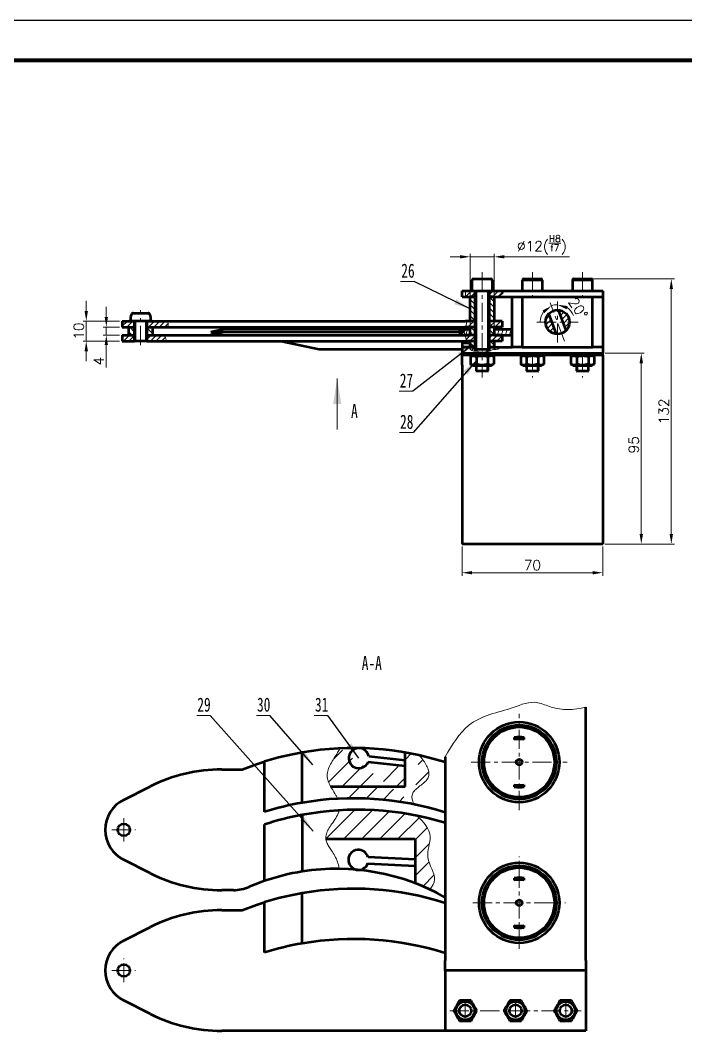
# Model space of a CAD drawing. Header units: millimetres. Extents: x 388 to 982, y 511 to 931.
# Drawn here: x 696.5 to 862.2, y 679.9 to 931.3 of the extents above; entities that cross this region are included whole.
import ezdxf

# ---------------------------------------------------------------- set-up
doc = ezdxf.new("R2010")
doc.units = ezdxf.units.MM
doc.header["$LTSCALE"] = 0.3
doc.linetypes.add('CENTER', pattern=[50.8, 31.75, -6.35, 6.35, -6.35])
for name, color, linetype, lineweight in [('剖面线', 190, 'Continuous', 18), ('尺寸线', 6, 'Continuous', 18), ('文字', 6, 'Continuous', 18), ('粗实线', 7, 'Continuous', 50), ('细实线', 3, 'Continuous', 18), ('细点画线', 1, 'CENTER', 18)]:
    doc.layers.add(name, color=color, linetype=linetype, lineweight=lineweight)
doc.styles.add('SLDTEXTSTYLE0', font='TXT', dxfattribs={"width": 0.7})
doc.styles.get("Standard").update_dxf_attribs({"font": 'txt', "bigfont": 'gbcbig.shx'})
doc.styles.add('我的样式', font='romans.shx', dxfattribs={"height": 2.5, "bigfont": 'chineset.shx'})
doc.dimstyles.new('SLDDIMSTYLE0', dxfattribs={"dimtxt": 0, "dimasz": 4.08, "dimexe": 0, "dimexo": 0.0625, "dimgap": 0, "dimtad": 0, "dimtih": 1, "dimtoh": 1, "dimdec": 0, "dimrnd": 1e-09, "dimzin": 0, "dimdsep": 46, "dimtxsty": 'Standard', "dimsah": 1, "dimcen": 0.09, "dimadec": 0, "dimazin": 0, "dimtfac": 4.08, "dimtdec": 0, "dimtofl": 0, "dimtmove": 0, "dimatfit": 3, "dimfxl": 1, "dimfrac": 2, "dimtolj": 1, "dimtzin": 0, "dimarcsym": 0})
doc.dimstyles.new('我的样式', dxfattribs={"dimtxt": 2.5, "dimasz": 2.5, "dimexe": 0.75, "dimexo": 0.625, "dimtad": 1, "dimdec": 1, "dimlfac": 2, "dimdsep": 46, "dimtxsty": '我的样式', "dimcen": 2.5, "dimclrd": 256, "dimclre": 256, "dimclrt": 256, "dimadec": 0, "dimazin": 0, "dimtp": 0.018, "dimtm": 0.018, "dimtfac": 1, "dimtdec": 1, "dimtmove": 0, "dimatfit": 3, "dimfxl": 1, "dimlwd": 18, "dimlwe": 18, "dimarcsym": 0})

# ---------------------------------------------------------------- blocks, each defined once
blk = doc.blocks.new('*D39')
at = {"layer": 'Defpoints', "color": 0, "transparency": 16777216}
for p in [(721.83, 856.5), (712.92, 851.5), (721.83, 851.5)]:
    blk.add_point(p, dxfattribs=at)
at = {"layer": '尺寸线', "linetype": 'Continuous', "lineweight": 18, "transparency": 16777216}
for p, q in [((712.92, 859), (712.92, 861.5)), ((721.2, 856.5), (712.17, 856.5)), ((712.92, 856.5), (712.92, 851.5)), ((721.2, 851.5), (712.17, 851.5)), ((712.92, 849), (712.92, 846.5))]:
    blk.add_line(p, q, dxfattribs=at)
at = {"layer": '尺寸线', "transparency": 16777216}
for points in [[(712.5, 859), (713.34, 859), (712.92, 856.5)], [(712.5, 849), (713.34, 849), (712.92, 851.5)]]:
    blk.add_solid(points, dxfattribs=at)
at = {"layer": '尺寸线', "transparency": 16777216, "insert": (711.04, 854), "char_height": 2.5, "attachment_point": 5, "rotation": 90, "style": '我的样式'}
blk.add_mtext('10', dxfattribs=at)
blk = doc.blocks.new('*D40')
at = {"layer": 'Defpoints', "color": 0, "transparency": 16777216}
for p in [(721.83, 855), (717.91, 853), (721.83, 853)]:
    blk.add_point(p, dxfattribs=at)
at = {"layer": '尺寸线', "linetype": 'Continuous', "lineweight": 18, "transparency": 16777216}
for p, q in [((717.91, 857.5), (717.91, 860)), ((721.2, 855), (717.16, 855)), ((717.91, 855), (717.91, 853)), ((721.2, 853), (717.16, 853)), ((717.91, 850.5), (717.91, 844.97))]:
    blk.add_line(p, q, dxfattribs=at)
at = {"layer": '尺寸线', "transparency": 16777216}
for points in [[(717.5, 857.5), (718.33, 857.5), (717.91, 855)], [(717.5, 850.5), (718.33, 850.5), (717.91, 853)]]:
    blk.add_solid(points, dxfattribs=at)
at = {"layer": '尺寸线', "transparency": 16777216, "insert": (716.04, 846.49), "char_height": 2.5, "attachment_point": 5, "rotation": 90, "style": '我的样式'}
blk.add_mtext('4', dxfattribs=at)
blk = doc.blocks.new('*D41')
at = {"layer": 'Defpoints', "color": 0, "transparency": 16777216}
for p in [(838.59, 867), (858.55, 867), (841.46, 801)]:
    blk.add_point(p, dxfattribs=at)
at = {"layer": '尺寸线', "linetype": 'Continuous', "lineweight": 18, "transparency": 16777216}
for p, q in [((839.21, 867), (859.3, 867)), ((858.55, 803.5), (858.55, 864.5)), ((842.09, 801), (859.3, 801))]:
    blk.add_line(p, q, dxfattribs=at)
at = {"layer": '尺寸线', "transparency": 16777216}
for points in [[(858.13, 864.5), (858.96, 864.5), (858.55, 867)], [(858.13, 803.5), (858.96, 803.5), (858.55, 801)]]:
    blk.add_solid(points, dxfattribs=at)
at = {"layer": '尺寸线', "transparency": 16777216, "insert": (856.67, 834), "char_height": 2.5, "attachment_point": 5, "rotation": 90, "style": '我的样式'}
blk.add_mtext('132', dxfattribs=at)
blk = doc.blocks.new('*D42')
at = {"layer": 'Defpoints', "color": 0, "transparency": 16777216}
for p in [(841.46, 848.5), (851.07, 848.5), (841.46, 801)]:
    blk.add_point(p, dxfattribs=at)
at = {"layer": '尺寸线', "linetype": 'Continuous', "lineweight": 18, "transparency": 16777216}
for p, q in [((842.09, 848.5), (851.82, 848.5)), ((851.07, 803.5), (851.07, 846)), ((842.09, 801), (851.82, 801))]:
    blk.add_line(p, q, dxfattribs=at)
at = {"layer": '尺寸线', "transparency": 16777216}
for points in [[(850.65, 846), (851.49, 846), (851.07, 848.5)], [(850.65, 803.5), (851.49, 803.5), (851.07, 801)]]:
    blk.add_solid(points, dxfattribs=at)
at = {"layer": '尺寸线', "transparency": 16777216, "insert": (849.19, 825.71), "char_height": 2.5, "attachment_point": 5, "rotation": 90, "style": '我的样式'}
blk.add_mtext('95', dxfattribs=at)
blk = doc.blocks.new('*D43')
at = {"layer": 'Defpoints', "color": 0, "transparency": 16777216}
for p in [(806.46, 801), (841.46, 801), (841.46, 793.88)]:
    blk.add_point(p, dxfattribs=at)
at = {"layer": '尺寸线', "linetype": 'Continuous', "lineweight": 18, "transparency": 16777216}
for p, q in [((806.46, 800.38), (806.46, 793.13)), ((841.46, 800.38), (841.46, 793.13)), ((808.96, 793.88), (838.96, 793.88))]:
    blk.add_line(p, q, dxfattribs=at)
at = {"layer": '尺寸线', "transparency": 16777216}
for points in [[(808.96, 794.3), (808.96, 793.47), (806.46, 793.88)], [(838.96, 794.3), (838.96, 793.47), (841.46, 793.88)]]:
    blk.add_solid(points, dxfattribs=at)
at = {"layer": '尺寸线', "transparency": 16777216, "insert": (823.96, 795.76), "char_height": 2.5, "attachment_point": 5, "style": '我的样式'}
blk.add_mtext('70', dxfattribs=at)
blk = doc.blocks.new('*D44')
at = {"layer": 'Defpoints', "color": 0, "transparency": 16777216}
for p in [(814.46, 872.48), (808.46, 854), (814.46, 854)]:
    blk.add_point(p, dxfattribs=at)
at = {"layer": '尺寸线', "linetype": 'Continuous', "lineweight": 18, "transparency": 16777216}
for p, q in [((805.96, 872.48), (803.46, 872.48)), ((808.46, 854.63), (808.46, 873.23)), ((808.46, 872.48), (814.46, 872.48)), ((814.46, 854.63), (814.46, 873.23)), ((816.96, 872.48), (833.22, 872.48))]:
    blk.add_line(p, q, dxfattribs=at)
at = {"layer": '尺寸线', "transparency": 16777216}
for points in [[(805.96, 872.9), (805.96, 872.07), (808.46, 872.48)], [(816.96, 872.9), (816.96, 872.07), (814.46, 872.48)]]:
    blk.add_solid(points, dxfattribs=at)
at = {"layer": '尺寸线', "transparency": 16777216, "insert": (826.34, 875.45), "char_height": 2.5, "attachment_point": 5, "style": '我的样式'}
blk.add_mtext('{\\Fromans,chineset|c134;%%C12(\\H0.66x;\\SH8/f7;\\H1.5152x;)}', dxfattribs=at)
blk = doc.blocks.new('*D46')
at = {"layer": 'Defpoints', "color": 0, "transparency": 16777216}
for p in [(828.42, 861.04), (829.19, 860.44), (830.21, 861.37), (830.21, 851.14), (832, 851.46)]:
    blk.add_point(p, dxfattribs=at)
at = {"layer": '尺寸线', "linetype": 'Continuous', "lineweight": 18, "transparency": 16777216}
for start, end in [(90, 110.4794), (144.2225, 177.9656), (22.5138, 56.2569)]:
    blk.add_arc((830.21, 856.25), 4.31, start, end, dxfattribs=at)
at = {"layer": '尺寸线', "transparency": 16777216}
for points in [[(826.46, 859.1), (826.97, 858.44), (828.7, 860.29)], [(832.48, 859.44), (832.72, 860.23), (830.21, 860.56)]]:
    blk.add_solid(points, dxfattribs=at)
at = {"layer": '尺寸线', "transparency": 16777216, "insert": (835.37, 859.66), "char_height": 2.5, "attachment_point": 5, "rotation": 303.4227, "style": '我的样式'}
blk.add_mtext('20°', dxfattribs=at)

msp = doc.modelspace()

# ---------------------------------------------------------------- hatches: boundary and pattern name
at = {"layer": '剖面线'}
h = msp.add_hatch(dxfattribs=at)
h.set_pattern_fill('ANSI31', color=256, scale=0.3)
edge = h.paths.add_edge_path()
edge.add_line((809.711, 864.003), (807.392, 864.003))
edge.add_spline(control_points=[(807.392, 864.003), (807.333, 863.75), (807.264, 863.25), (807.344, 862.749), (807.403, 862.503)], knot_values=[1.1635934, 1.1635934, 1.1635934, 1.1635934, 1.9453866, 2.7025744, 2.7025744, 2.7025744, 2.7025744], degree=3, periodic=0)
edge.add_line((807.403, 862.503), (809.711, 862.503))
edge.add_line((809.711, 862.503), (809.711, 864.003))
edge = h.paths.add_edge_path()
edge.add_spline(control_points=[(815.956, 862.503), (815.933, 862.604), (815.953, 862.977), (816.797, 863.381), (816.733, 863.829), (816.649, 864.003)], knot_values=[0.8425193, 0.8425193, 0.8425193, 0.8425193, 1.1938588, 2.1967836, 2.7838006, 2.7838006, 2.7838006, 2.7838006], degree=3, periodic=0)
edge.add_line((816.649, 864.003), (816.036, 864.003))
edge.add_line((816.036, 864.003), (813.211, 864.003))
edge.add_line((813.211, 864.003), (813.211, 862.503))
edge.add_line((813.211, 862.503), (815.956, 862.503))
edge = h.paths.add_edge_path()
edge.add_line((809.711, 856.503), (807.531, 856.503))
edge.add_spline(control_points=[(807.531, 856.503), (807.605, 856.227), (807.651, 855.714), (807.394, 855.229), (807.259, 855.003)], knot_values=[1.1883554, 1.1883554, 1.1883554, 1.1883554, 2.0474098, 2.8087682, 2.8087682, 2.8087682, 2.8087682], degree=3, periodic=0)
edge.add_line((807.259, 855.003), (809.711, 855.003))
edge.add_line((809.711, 855.003), (809.711, 856.503))
h.paths.add_polyline_path([(816.461, 856.503), (813.211, 856.503), (813.211, 855.003), (816.461, 855.003)])
edge = h.paths.add_edge_path()
edge.add_line((809.711, 853.003), (807.152, 853.003))
edge.add_spline(control_points=[(807.152, 853.003), (807.305, 852.482), (807.527, 851.991), (807.756, 851.503)], knot_values=[1.6617899, 1.6617899, 1.6617899, 1.6617899, 3.2819236, 3.2819236, 3.2819236, 3.2819236], degree=3, periodic=0)
edge.add_line((807.756, 851.503), (809.711, 851.503))
edge.add_line((809.711, 851.503), (809.711, 853.003))
h.paths.add_polyline_path([(816.461, 853.003), (813.211, 853.003), (813.211, 851.503), (816.461, 851.503)])
edge = h.paths.add_edge_path()
edge.add_line((809.711, 850.003), (808.282, 850.003))
edge.add_spline(control_points=[(808.282, 850.003), (808.313, 849.826), (808.397, 849.471), (808.942, 849.027), (809.42, 849.022), (809.711, 849.005)], knot_values=[0.1322299, 0.1322299, 0.1322299, 0.1322299, 0.6577595, 1.2156115, 2.0708722, 2.0708722, 2.0708722, 2.0708722], degree=3, periodic=0)
edge.add_line((809.711, 849.005), (809.711, 850.003))
edge = h.paths.add_edge_path()
edge.add_spline(control_points=[(813.211, 849.03), (813.447, 849.127), (814.215, 849.577), (815.456, 849.289), (815.881, 849.903), (815.947, 850.003)], knot_values=[5.634955, 5.634955, 5.634955, 5.634955, 6.4102443, 8.2575149, 8.6055475, 8.6055475, 8.6055475, 8.6055475], degree=3, periodic=0)
edge.add_line((815.947, 850.003), (813.211, 850.003))
edge.add_line((813.211, 850.003), (813.211, 849.03))
h = msp.add_hatch(dxfattribs=at)
h.set_pattern_fill('ANSI31', color=256, scale=0.3, angle=90)
h.paths.add_polyline_path([(809.711, 862.503), (808.461, 862.503), (808.461, 856.503), (809.711, 856.503)])
h.paths.add_polyline_path([(814.461, 862.503), (813.211, 862.503), (813.211, 856.503), (814.461, 856.503)])
h.paths.add_polyline_path([(809.711, 855.003), (808.461, 855.003), (808.461, 853.003), (809.711, 853.003)])
h.paths.add_polyline_path([(814.461, 855.003), (813.211, 855.003), (813.211, 853.003), (814.461, 853.003)])
h.paths.add_polyline_path([(809.711, 851.503), (808.461, 851.503), (808.461, 850.003), (809.711, 850.003)])
h.paths.add_polyline_path([(814.461, 851.503), (813.211, 851.503), (813.211, 850.003), (814.461, 850.003)])
h = msp.add_hatch(dxfattribs=at)
h.set_pattern_fill('ANSI31', color=256, scale=0.3)
h.paths.add_polyline_path([(828.085, 858.37, 0.1984419), (827.211, 856.253, 0.3931803), (829.994, 853.261)])
h.paths.add_polyline_path([(830.427, 859.245), (832.336, 854.135, 0.1984419), (833.211, 856.253, 0.3931803)])
h = msp.add_hatch(dxfattribs=at)
h.set_pattern_fill('ANSI31', color=256, scale=0.3)
h.paths.add_polyline_path([(724.961, 856.353), (724.961, 856.503), (723.961, 856.503), (721.825, 856.503), (721.825, 855.003), (724.961, 855.003)])
h.paths.add_polyline_path([(724.961, 853.003), (723.461, 853.003), (721.825, 853.003), (721.825, 851.503), (724.961, 851.503)])
edge = h.paths.add_edge_path()
edge.add_spline(control_points=[(733.075, 855.003), (733.231, 855.289), (733.469, 855.817), (733.212, 856.287), (733.03, 856.503)], knot_values=[0.9901007, 0.9901007, 0.9901007, 0.9901007, 1.9128441, 2.7444989, 2.7444989, 2.7444989, 2.7444989], degree=3, periodic=0)
edge.add_line((733.03, 856.503), (727.961, 856.503))
edge.add_line((727.961, 856.503), (727.961, 855.003))
edge.add_line((727.961, 855.003), (729.461, 855.003))
edge.add_line((729.461, 855.003), (732.44, 855.003))
edge.add_line((732.44, 855.003), (733.075, 855.003))
edge = h.paths.add_edge_path()
edge.add_spline(control_points=[(732.994, 851.503), (732.756, 852.005), (732.567, 852.505), (732.507, 853.003)], knot_values=[4.8274871, 4.8274871, 4.8274871, 4.8274871, 6.3612785, 6.3612785, 6.3612785, 6.3612785], degree=3, periodic=0)
edge.add_line((732.507, 853.003), (727.961, 853.003))
edge.add_line((727.961, 853.003), (727.961, 851.503))
edge.add_line((727.961, 851.503), (732.994, 851.503))
h = msp.add_hatch(dxfattribs=at)
h.set_pattern_fill('ANSI31', color=256, scale=0.3, angle=90)
h.paths.add_polyline_path([(724.961, 855.003), (723.461, 855.003), (723.461, 853.003), (724.961, 853.003)])
h.paths.add_polyline_path([(729.461, 855.003), (727.961, 855.003), (727.961, 853.003), (729.461, 853.003)])
h = msp.add_hatch(dxfattribs=at)
h.set_pattern_fill('ANSI31', color=256, scale=0.3, angle=30)
edge = h.paths.add_edge_path()
edge.add_line((808.461, 854.503), (807.132, 854.503))
edge.add_spline(control_points=[(807.132, 854.503), (807.197, 854.367), (807.292, 854.109), (807.008, 853.928), (806.99, 853.81)], knot_values=[0.0797585, 0.0797585, 0.0797585, 0.0797585, 0.4747739, 0.8484087, 0.8484087, 0.8484087, 0.8484087], degree=3, periodic=0)
edge.add_spline(control_points=[(806.99, 853.81), (806.984, 853.773), (806.99, 853.734), (806.996, 853.695)], knot_values=[0.8484087, 0.8484087, 0.8484087, 0.8484087, 0.962844, 0.962844, 0.962844, 0.962844], degree=3, periodic=0)
edge.add_spline(control_points=[(806.996, 853.695), (807.032, 853.458), (807.085, 853.228), (807.152, 853.003)], knot_values=[0.962844, 0.962844, 0.962844, 0.962844, 1.6617899, 1.6617899, 1.6617899, 1.6617899], degree=3, periodic=0)
edge.add_line((807.152, 853.003), (808.461, 853.003))
edge.add_line((808.461, 853.003), (808.461, 854.503))
h.paths.add_polyline_path([(818.961, 854.503), (817.489, 854.503), (814.461, 854.503), (814.461, 853.003), (816.461, 853.003), (817.286, 853.003), (818.961, 853.003)])
h = msp.add_hatch(dxfattribs=at)
h.set_pattern_fill('ANSI31', color=256)
edge = h.paths.add_edge_path()
edge.add_spline(control_points=[(795.777, 748.46), (795.996, 748.207), (796.542, 747.58), (797.305, 746.524), (797.961, 745.3), (798.31, 744.064), (798.127, 742.817), (797.292, 741.844), (796.249, 741.029), (795.188, 740.228), (794.271, 739.361), (793.918, 738.267), (794.074, 737.215), (794.321, 736.579), (794.451, 736.242)], knot_values=[0, 0, 0, 0, 0.0685447, 0.1702596, 0.2662874, 0.3519318, 0.429534, 0.5128094, 0.6066143, 0.7014033, 0.7860633, 0.86019, 0.9261231, 1, 1, 1, 1], degree=3, periodic=0)
edge.add_arc((779.483, 675.251), 75, 77.45228, 80.18998)
edge.add_line((792.261, 749.155), (792.261, 740.709))
edge.add_line((792.261, 740.709), (773.737, 740.709))
edge.add_spline(control_points=[(775.511, 737.646), (775.367, 737.93), (774.908, 738.83), (773.994, 740.223), (773.1, 741.825), (772.774, 743.436), (773.087, 744.894), (773.737, 746.293), (774.584, 747.699), (775.39, 748.989), (775.868, 749.831), (776.062, 750.173)], knot_values=[0, 0, 0, 0, 0.0684558, 0.2171679, 0.3583953, 0.4605302, 0.5625266, 0.6729037, 0.7917653, 0.9152641, 1, 1, 1, 1], degree=3, periodic=0)
edge.add_arc((779.483, 662.751), 75, 78.48749, 93.03565, ccw=False)
edge = h.paths.add_edge_path()
edge.add_spline(control_points=[(798.472, 715.054), (799.057, 715.871), (800.532, 718.376), (796.761, 722.77), (799.616, 728.804), (796.953, 731.827), (795.218, 733.417)], knot_values=[1.6158378, 1.6158378, 1.6158378, 1.6158378, 4.4160177, 10.1469463, 15.3790371, 21.682417, 21.682417, 21.682417, 21.682417], degree=3, periodic=0)
edge.add_arc((780.384, 659.899), 75, 78.59181, 93.42559)
edge.add_spline(control_points=[(775.902, 734.765), (775.698, 734.24), (775.273, 733.15), (774.301, 731.775), (773.421, 730.46), (772.748, 729.238), (772.508, 728.254), (772.546, 727.738), (772.56, 727.637)], knot_values=[0.5073178, 0.5073178, 0.5073178, 0.5073178, 0.6111951, 0.7232862, 0.8175845, 0.9043633, 0.9812239, 1, 1, 1, 1], degree=3, periodic=0)
edge.add_line((772.56, 727.637), (794.761, 727.637))
edge.add_line((794.761, 727.637), (794.761, 716.621))
edge.add_arc((775.234, 665.205), 55, 65.00663, 69.2036, ccw=False)

# ---------------------------------------------------------------- linework, layer by layer
at = {"color": 3, "lineweight": -3}
msp.add_line((388.04, 931.342), (982.04, 931.342), dxfattribs=at)
at = {"lineweight": 70}
msp.add_line((972.04, 921.342), (413.04, 921.342), dxfattribs=at)
at = {"color": 7, "linetype": 'Continuous', "lineweight": 15}
msp.add_arc((779.483, 675.251), 75, 77.45228, 80.18998, dxfattribs=at)
at = {"layer": '粗实线'}
for p, q in [((808.961, 864.003), (808.961, 866.628)), ((809.336, 867.003), (810.159, 867.003)), ((810.159, 867.003), (810.46, 867.003)), ((810.46, 867.003), (811.861, 867.003)), ((811.861, 867.003), (812.762, 867.003)), ((812.762, 867.003), (813.586, 867.003)), ((813.961, 866.628), (813.961, 864.003)), ((821.461, 866.628), (821.461, 864.003)), ((825.694, 866.628), (821.461, 866.628)), ((821.836, 867.003), (825.434, 867.003)), ((825.434, 867.003), (826.086, 867.003)), ((826.461, 866.628), (825.694, 866.628)), ((826.461, 864.003), (826.461, 866.628)), ((833.961, 866.628), (833.961, 864.003)), ((838.194, 866.628), (833.961, 866.628)), ((834.336, 867.003), (837.934, 867.003)), ((837.934, 867.003), (838.586, 867.003)), ((838.961, 866.628), (838.194, 866.628)), ((838.961, 864.003), (838.961, 866.628)), ((806.461, 862.503), (806.461, 864.003)), ((806.461, 864.003), (812.961, 864.003)), ((806.461, 862.503), (809.711, 862.503)), ((808.461, 856.503), (808.461, 862.503)), ((809.711, 862.503), (808.461, 862.503)), ((808.961, 864.003), (809.961, 864.003)), ((809.711, 849.005), (809.711, 864.003)), ((809.961, 862.503), (809.961, 864.003)), ((809.961, 856.503), (809.961, 862.503)), ((812.961, 864.003), (813.961, 864.003)), ((812.961, 864.003), (812.961, 862.503)), ((812.961, 864.003), (816.036, 864.003)), ((812.961, 862.503), (812.961, 856.503)), ((813.211, 864.003), (813.211, 849.03)), ((814.461, 862.503), (813.211, 862.503)), ((813.211, 862.503), (816.119, 862.503)), ((814.461, 862.503), (814.461, 856.503)), ((816.036, 864.003), (841.461, 864.003)), ((816.119, 862.503), (818.961, 862.503)), ((818.961, 850.003), (818.961, 862.503)), ((818.961, 862.503), (821.461, 862.503)), ((821.461, 862.503), (821.461, 850.003)), ((821.461, 862.503), (838.961, 862.503)), ((838.961, 850.003), (838.961, 862.503)), ((838.961, 862.503), (841.461, 862.503)), ((841.461, 864.003), (841.461, 862.503)), ((841.461, 862.503), (841.461, 850.003)), ((723.961, 856.503), (724.091, 857.997)), ((724.589, 858.453), (725.959, 858.453)), ((725.959, 858.453), (725.96, 858.453)), ((725.96, 858.453), (726.372, 858.453)), ((726.372, 858.453), (726.584, 858.453)), ((726.584, 858.453), (726.962, 858.453)), ((726.962, 858.453), (728.332, 858.453)), ((728.83, 857.997), (728.961, 856.503)), ((829.994, 853.261), (828.085, 858.37)), ((832.336, 854.135), (830.427, 859.245)), ((721.825, 856.503), (721.825, 855.003)), ((721.825, 856.503), (724.961, 856.503)), ((721.825, 855.003), (724.961, 855.003)), ((723.461, 855.003), (723.461, 853.003)), ((723.461, 855.003), (724.961, 855.003)), ((727.961, 856.503), (723.961, 856.503)), ((724.961, 856.503), (724.961, 855.003)), ((724.961, 851.503), (724.961, 856.353)), ((724.961, 855.003), (724.961, 853.003)), ((727.961, 855.003), (727.961, 856.503)), ((727.961, 856.503), (733.955, 856.503)), ((727.961, 856.353), (727.961, 851.503)), ((727.961, 855.003), (732.44, 855.003)), ((727.961, 853.003), (727.961, 855.003)), ((727.961, 855.003), (729.461, 855.003)), ((728.961, 856.503), (728.111, 856.503)), ((729.461, 853.003), (729.461, 855.003)), ((732.44, 855.003), (733.015, 855.003)), ((733.015, 855.003), (750.903, 855.003)), ((733.955, 856.503), (750.903, 856.503)), ((750.903, 856.503), (807.272, 856.503)), ((750.903, 855.003), (807.152, 855.003)), ((809.711, 855.003), (807.152, 855.003)), ((809.711, 856.503), (807.272, 856.503)), ((809.711, 856.503), (808.461, 856.503)), ((808.461, 853.003), (808.461, 855.003)), ((809.711, 855.003), (808.461, 855.003)), ((809.961, 855.003), (809.961, 856.503)), ((809.961, 853.003), (809.961, 855.003)), ((812.961, 856.503), (812.961, 855.003)), ((812.961, 855.003), (812.961, 853.003)), ((814.461, 856.503), (813.211, 856.503)), ((816.461, 856.503), (813.211, 856.503)), ((814.461, 855.003), (813.211, 855.003)), ((816.461, 855.003), (813.211, 855.003)), ((814.461, 855.003), (814.461, 853.003)), ((816.461, 856.503), (816.461, 855.003)), ((721.825, 853.003), (721.825, 851.503)), ((721.825, 853.003), (724.961, 853.003)), ((723.461, 853.003), (724.961, 853.003)), ((724.961, 853.003), (724.961, 851.503)), ((727.961, 851.503), (727.961, 853.003)), ((727.961, 853.003), (732.762, 853.003)), ((727.961, 853.003), (729.461, 853.003)), ((732.762, 853.003), (733.015, 853.003)), ((733.015, 853.003), (750.903, 853.003)), ((747.262, 854.503), (743.946, 853.753)), ((743.946, 853.753), (747.262, 853.003)), ((806.546, 853.753), (743.946, 853.753)), ((805.656, 854.503), (747.262, 854.503)), ((750.903, 853.003), (807.126, 853.003)), ((806.546, 853.753), (805.656, 854.503)), ((805.656, 854.503), (807.052, 854.503)), ((805.656, 853.003), (806.546, 853.753)), ((807.052, 854.503), (808.461, 854.503)), ((807.126, 853.003), (808.461, 853.003)), ((809.711, 853.003), (807.126, 853.003)), ((808.461, 853.003), (808.461, 854.503)), ((809.711, 853.003), (808.461, 853.003)), ((809.961, 851.503), (809.961, 853.003)), ((812.961, 853.003), (812.961, 851.503)), ((814.461, 853.003), (813.211, 853.003)), ((816.461, 853.003), (813.211, 853.003)), ((814.461, 854.503), (814.461, 853.003)), ((814.461, 854.503), (817.489, 854.503)), ((814.461, 853.003), (817.286, 853.003)), ((816.461, 853.003), (816.461, 851.503)), ((817.286, 853.003), (818.961, 853.003)), ((817.489, 854.503), (818.961, 854.503)), ((721.825, 851.503), (724.961, 851.503)), ((727.961, 851.503), (724.961, 851.503)), ((727.961, 851.503), (733.015, 851.503)), ((733.015, 851.503), (750.903, 851.503)), ((750.903, 851.503), (807.257, 851.503)), ((806.461, 851.503), (806.461, 850.003)), ((807.223, 851.003), (806.461, 851.003)), ((807.221, 850.953), (806.461, 850.953)), ((806.461, 850.053), (807.373, 850.053)), ((806.461, 850.003), (807.408, 850.003)), ((806.461, 850.003), (806.461, 848.503)), ((807.373, 850.953), (807.221, 850.953)), ((807.373, 851.003), (807.223, 851.003)), ((809.711, 851.503), (807.257, 851.503)), ((808.086, 851.003), (807.373, 851.003)), ((808.086, 850.953), (807.373, 850.953)), ((807.373, 850.053), (807.382, 850.053)), ((807.373, 850.053), (808.086, 850.053)), ((807.408, 850.003), (809.711, 850.003)), ((808.086, 850.953), (808.086, 851.003)), ((808.086, 850.003), (808.086, 850.053)), ((808.461, 850.003), (808.461, 851.503)), ((809.711, 851.503), (808.461, 851.503)), ((809.711, 850.003), (808.461, 850.003)), ((809.961, 848.984), (809.961, 851.503)), ((812.961, 851.503), (812.961, 848.946)), ((814.461, 851.503), (813.211, 851.503)), ((816.461, 851.503), (813.211, 851.503)), ((814.461, 850.003), (813.211, 850.003)), ((813.211, 850.003), (816.088, 850.003)), ((814.461, 851.503), (814.461, 850.003)), ((816.088, 850.003), (818.961, 850.003)), ((821.461, 850.003), (818.961, 850.003)), ((821.461, 850.003), (838.961, 850.003)), ((841.461, 850.003), (838.961, 850.003)), ((841.461, 850.003), (841.461, 848.503)), ((770.87, 849.503), (806.461, 849.503)), ((806.461, 848.503), (841.461, 848.503)), ((806.461, 848.003), (806.461, 848.503)), ((841.461, 848.003), (806.461, 848.003)), ((806.461, 845.503), (806.461, 848.003)), ((809.148, 848.003), (808.574, 847.671)), ((808.574, 847.671), (808.574, 845.734)), ((809.961, 849.479), (812.961, 849.479)), ((809.961, 848.986), (809.961, 848.986)), ((810.017, 847.671), (810.017, 845.734)), ((812.904, 847.671), (812.904, 845.734)), ((812.961, 848.946), (812.961, 848.946)), ((814.347, 847.671), (813.773, 848.003)), ((814.347, 847.671), (814.347, 845.734)), ((821.648, 848.003), (821.074, 847.671)), ((821.074, 847.671), (821.074, 845.734)), ((822.517, 847.671), (822.517, 845.734)), ((825.404, 847.671), (825.404, 845.734)), ((826.847, 847.671), (826.273, 848.003)), ((826.847, 847.671), (826.847, 845.734)), ((834.148, 848.003), (833.574, 847.671)), ((833.574, 847.671), (833.574, 845.734)), ((835.017, 847.671), (835.017, 845.734)), ((837.904, 847.671), (837.904, 845.734)), ((839.347, 847.671), (838.773, 848.003)), ((839.347, 847.671), (839.347, 845.734)), ((841.461, 848.003), (841.461, 848.503)), ((841.461, 848.003), (841.461, 845.503)), ((806.461, 845.503), (806.461, 801.003)), ((808.574, 845.734), (809.148, 845.403)), ((809.148, 845.403), (813.773, 845.403)), ((809.961, 845.403), (809.961, 844.128)), ((812.961, 844.128), (812.961, 845.403)), ((813.773, 845.403), (814.347, 845.734)), ((821.074, 845.734), (821.648, 845.403)), ((821.648, 845.403), (826.273, 845.403)), ((822.461, 845.403), (822.461, 844.128)), ((825.461, 844.128), (825.461, 845.403)), ((826.273, 845.403), (826.847, 845.734)), ((833.574, 845.734), (834.148, 845.403)), ((834.148, 845.403), (838.773, 845.403)), ((834.961, 845.403), (834.961, 844.128)), ((837.961, 844.128), (837.961, 845.403)), ((838.773, 845.403), (839.347, 845.734)), ((841.461, 845.503), (841.461, 801.003)), ((809.961, 844.128), (810.086, 844.003)), ((809.961, 844.128), (812.501, 844.128)), ((812.836, 844.003), (810.086, 844.003)), ((812.501, 844.128), (812.961, 844.128)), ((812.836, 844.003), (812.961, 844.128)), ((822.461, 844.128), (822.586, 844.003)), ((822.461, 844.128), (825.461, 844.128)), ((824.914, 844.003), (822.586, 844.003)), ((825.336, 844.003), (824.914, 844.003)), ((825.336, 844.003), (825.461, 844.128)), ((834.961, 844.128), (835.086, 844.003)), ((834.961, 844.128), (837.961, 844.128)), ((837.414, 844.003), (835.086, 844.003)), ((837.836, 844.003), (837.414, 844.003)), ((837.836, 844.003), (837.961, 844.128)), ((841.461, 801.003), (806.461, 801.003)), ((837.261, 697.417), (837.261, 760.411)), ((819.433, 752.878), (819.433, 752.366)), ((821.933, 752.366), (821.933, 752.878)), ((757.261, 734.384), (757.261, 746.884)), ((766.671, 736.649), (766.671, 749.149)), ((792.261, 745.762), (783.055, 746.742)), ((783.214, 748.233), (792.261, 747.27)), ((792.261, 740.709), (792.261, 749.155)), ((802.261, 748.106), (802.261, 697.417)), ((746.704, 744.917), (751.704, 744.917)), ((722.261, 737.417), (728.816, 740.694)), ((773.741, 740.709), (792.261, 740.709)), ((819.433, 741.141), (819.433, 740.63)), ((821.933, 740.63), (821.933, 741.141)), ((766.671, 733.635), (766.671, 719.534)), ((757.261, 717.185), (757.261, 731.246)), ((772.559, 727.637), (794.761, 727.637)), ((794.761, 727.637), (794.761, 716.621)), ((728.816, 719.14), (722.261, 722.417)), ((794.761, 722.492), (783.084, 723.077)), ((783.009, 721.579), (794.761, 720.991)), ((819.433, 717.878), (819.433, 717.366)), ((821.933, 717.366), (821.933, 717.878)), ((749.555, 714.917), (746.704, 714.917)), ((766.671, 701.649), (766.671, 714.149)), ((757.261, 699.384), (757.261, 711.884)), ((746.704, 709.917), (751.704, 709.917)), ((722.261, 702.417), (728.816, 705.694)), ((819.433, 706.141), (819.433, 705.63)), ((821.933, 705.63), (821.933, 706.141)), ((802.261, 694.917), (802.261, 697.417)), ((837.261, 697.417), (837.261, 694.917)), ((837.261, 694.917), (802.261, 694.917)), ((802.261, 694.917), (802.261, 679.917)), ((837.261, 694.917), (837.261, 679.917)), ((728.816, 684.14), (722.261, 687.417)), ((802.261, 679.917), (746.704, 679.917)), ((837.261, 679.917), (802.261, 679.917))]:
    msp.add_line(p, q, dxfattribs=at)
at = {"layer": '粗实线', "flags": 128}
for points in [[(761.461, 851.503), (764.562, 850.844), (767.7, 850.177), (770.87, 849.503)], [(751.704, 744.917), (755.263, 746.233), (757.261, 746.884)], [(757.261, 717.185), (756.424, 716.888), (753.506, 715.731)], [(751.704, 709.917), (755.263, 711.233), (757.261, 711.884)]]:
    msp.add_lwpolyline(points, dxfattribs=at)
at = {"layer": '粗实线'}
for centre, radius in [((830.211, 856.253), 3), ((820.681, 746.752), 10), ((820.683, 746.754), 9.25), ((820.683, 746.754), 8.75), ((820.683, 746.754), 0.75), ((722.261, 729.917), 1.5), ((820.681, 711.752), 10), ((820.683, 711.754), 9.25), ((820.683, 711.754), 8.75), ((820.683, 711.754), 0.75), ((722.261, 694.917), 1.5), ((807.261, 684.917), 2.312), ((807.261, 684.917), 1.5), ((819.761, 684.917), 2.313), ((819.761, 684.917), 1.5), ((832.261, 684.917), 2.312), ((832.261, 684.917), 1.5)]:
    msp.add_circle(centre, radius, dxfattribs=at)
for centre, radius, start, end in [((809.336, 866.628), 0.375, 90, 180), ((813.586, 866.628), 0.375, 0, 90), ((821.836, 866.628), 0.375, 90, 180), ((826.086, 866.628), 0.375, 0, 90), ((834.336, 866.628), 0.375, 90, 180), ((838.586, 866.628), 0.375, 0, 90), ((724.589, 857.953), 0.5, 90, 175), ((728.332, 857.953), 0.5, 5, 90), ((820.683, 746.754), 6.25, 78.46304, 101.53696), ((820.683, 746.754), 5.75, 77.44414, 102.55586), ((779.483, 675.251), 75, 72.31912, 99.83596), ((780.763, 747.74), 2.5, 11.38129, 336.46609), ((779.483, 675.251), 75, 99.83596, 107.2346), ((746.704, 704.917), 40, 90, 116.56505), ((820.683, 746.754), 5.75, 257.44414, 282.55586), ((820.683, 746.754), 6.25, 258.46304, 281.53696), ((726.011, 729.917), 8.385, 116.56505, 243.43495), ((779.483, 662.751), 75, 72.31912, 99.83596), ((779.483, 662.751), 75, 99.83596, 107.2346), ((780.384, 659.899), 75, 73.03997, 100.53515), ((780.384, 659.899), 75, 100.53515, 107.95654), ((780.665, 722.448), 2.5, 14.5905, 339.67529), ((746.704, 754.917), 40, 243.43495, 270), ((775.234, 665.205), 55, 98.95696, 109.07284), ((775.234, 665.205), 55, 60.56658, 98.95696), ((820.683, 711.754), 6.25, 78.46304, 101.53696), ((820.683, 711.754), 5.75, 77.44414, 102.55586), ((749.555, 724.917), 10, 270, 293.26939), ((779.483, 640.251), 75, 99.83596, 107.2346), ((779.483, 640.251), 75, 72.31912, 99.83596), ((746.704, 669.917), 40, 90, 116.56505), ((820.683, 711.754), 5.75, 257.44414, 282.55586), ((820.683, 711.754), 6.25, 258.46304, 281.53696), ((726.011, 694.917), 8.385, 116.56505, 243.43495), ((779.483, 627.751), 75, 99.83596, 107.2346), ((779.483, 627.751), 75, 72.31912, 99.83596), ((746.704, 719.917), 40, 243.43495, 270)]:
    msp.add_arc(centre, radius, start, end, dxfattribs=at)
for centre, major_axis, start_param, end_param in [((788.766, 868.73), (47.5, -0.518), 5.0997253, 5.1098174), ((788.766, 838.776), (47.5, 0.518), 1.1732375, 1.18346)]:
    msp.add_ellipse(centre, major_axis=major_axis, ratio=0.3360784, start_param=start_param, end_param=end_param, dxfattribs=at)
for points, knots in [([(808.574, 847.671), (808.636, 847.705), (808.936, 847.868), (809.433, 847.958), (809.845, 847.756), (810.017, 847.671)], [0, 0, 0, 0, 0.13305622, 0.63704525, 1, 1, 1, 1]), ([(810.017, 847.671), (810.533, 847.788), (811.498, 848.006), (812.457, 847.778), (812.904, 847.671)], [0, 0, 0, 0, 0.53471614, 1, 1, 1, 1]), ([(812.904, 847.671), (813.162, 847.788), (813.644, 848.006), (814.124, 847.778), (814.347, 847.671)], [0, 0, 0, 0, 0.5347164, 1, 1, 1, 1]), ([(821.074, 847.671), (821.136, 847.705), (821.436, 847.868), (821.933, 847.958), (822.345, 847.756), (822.517, 847.671)], [0, 0, 0, 0, 0.1330562, 0.637045, 1, 1, 1, 1]), ([(822.517, 847.671), (823.033, 847.788), (823.998, 848.006), (824.957, 847.778), (825.404, 847.671)], [0, 0, 0, 0, 0.5347165, 1, 1, 1, 1]), ([(825.404, 847.671), (825.662, 847.788), (826.144, 848.006), (826.624, 847.778), (826.847, 847.671)], [0, 0, 0, 0, 0.5347164, 1, 1, 1, 1]), ([(833.574, 847.671), (833.636, 847.705), (833.936, 847.868), (834.433, 847.958), (834.845, 847.756), (835.017, 847.671)], [0, 0, 0, 0, 0.1330563, 0.6370451, 1, 1, 1, 1]), ([(835.017, 847.671), (835.533, 847.788), (836.498, 848.006), (837.457, 847.778), (837.904, 847.671)], [0, 0, 0, 0, 0.5347163, 1, 1, 1, 1]), ([(837.904, 847.671), (838.162, 847.788), (838.644, 848.006), (839.124, 847.778), (839.347, 847.671)], [0, 0, 0, 0, 0.5347163, 1, 1, 1, 1]), ([(810.017, 845.734), (809.845, 845.65), (809.433, 845.448), (808.936, 845.538), (808.636, 845.7), (808.574, 845.734)], [0, 0, 0, 0, 0.3629548, 0.8669438, 1, 1, 1, 1]), ([(812.904, 845.734), (812.388, 845.618), (811.424, 845.4), (810.464, 845.628), (810.017, 845.734)], [0, 0, 0, 0, 0.53471614, 1, 1, 1, 1]), ([(814.347, 845.734), (814.089, 845.618), (813.607, 845.4), (813.127, 845.628), (812.904, 845.734)], [0, 0, 0, 0, 0.5347163, 1, 1, 1, 1]), ([(822.517, 845.734), (822.345, 845.65), (821.933, 845.448), (821.436, 845.538), (821.136, 845.7), (821.074, 845.734)], [0, 0, 0, 0, 0.362955, 0.8669438, 1, 1, 1, 1]), ([(825.404, 845.734), (824.888, 845.618), (823.924, 845.4), (822.964, 845.628), (822.517, 845.734)], [0, 0, 0, 0, 0.5347165, 1, 1, 1, 1]), ([(826.847, 845.734), (826.589, 845.618), (826.107, 845.4), (825.627, 845.628), (825.404, 845.734)], [0, 0, 0, 0, 0.5347161, 1, 1, 1, 1]), ([(835.017, 845.734), (834.845, 845.65), (834.433, 845.448), (833.936, 845.538), (833.636, 845.7), (833.574, 845.734)], [0, 0, 0, 0, 0.3629549, 0.8669437, 1, 1, 1, 1]), ([(837.904, 845.734), (837.388, 845.618), (836.424, 845.4), (835.464, 845.628), (835.017, 845.734)], [0, 0, 0, 0, 0.5347163, 1, 1, 1, 1]), ([(839.347, 845.734), (839.089, 845.618), (838.607, 845.4), (838.127, 845.628), (837.904, 845.734)], [0, 0, 0, 0, 0.5347163, 1, 1, 1, 1]), ([(805.818, 687.417), (805.56, 686.971), (805.078, 686.135), (804.598, 685.304), (804.375, 684.917)], [0, 0, 0, 0, 0.5347161, 1, 1, 1, 1]), ([(808.705, 687.417), (808.189, 687.417), (807.224, 687.417), (806.265, 687.417), (805.818, 687.417)], [0, 0, 0, 0, 0.53471614, 1, 1, 1, 1]), ([(810.148, 684.917), (810.086, 685.026), (809.786, 685.544), (809.289, 686.406), (808.877, 687.119), (808.705, 687.417)], [0, 0, 0, 0, 0.1330579, 0.6370464, 1, 1, 1, 1]), ([(818.318, 687.417), (818.06, 686.971), (817.578, 686.135), (817.098, 685.304), (816.875, 684.917)], [0, 0, 0, 0, 0.5347162, 1, 1, 1, 1]), ([(821.205, 687.417), (820.86, 687.417), (820.037, 687.417), (819.041, 687.417), (818.443, 687.417), (818.318, 687.417)], [0, 0, 0, 0, 0.36295478, 0.86694385, 1, 1, 1, 1]), ([(822.648, 684.917), (822.39, 685.364), (821.908, 686.199), (821.428, 687.031), (821.205, 687.417)], [0, 0, 0, 0, 0.5347162, 1, 1, 1, 1]), ([(830.818, 687.417), (830.56, 686.971), (830.078, 686.135), (829.598, 685.304), (829.375, 684.917)], [0, 0, 0, 0, 0.5347163, 1, 1, 1, 1]), ([(833.705, 687.417), (833.36, 687.417), (832.537, 687.417), (831.541, 687.417), (830.943, 687.417), (830.818, 687.417)], [0, 0, 0, 0, 0.362955, 0.8669436, 1, 1, 1, 1]), ([(835.148, 684.917), (834.89, 685.364), (834.408, 686.199), (833.928, 687.031), (833.705, 687.417)], [0, 0, 0, 0, 0.5347164, 1, 1, 1, 1]), ([(804.375, 684.917), (804.547, 684.619), (804.959, 683.906), (805.456, 683.044), (805.756, 682.526), (805.818, 682.417)], [0, 0, 0, 0, 0.3629533, 0.8669421, 1, 1, 1, 1]), ([(808.705, 682.417), (808.963, 682.864), (809.445, 683.699), (809.925, 684.531), (810.148, 684.917)], [0, 0, 0, 0, 0.5347164, 1, 1, 1, 1]), ([(816.875, 684.917), (817.133, 684.471), (817.615, 683.635), (818.095, 682.804), (818.318, 682.417)], [0, 0, 0, 0, 0.5347162, 1, 1, 1, 1]), ([(821.205, 682.417), (821.463, 682.864), (821.945, 683.699), (822.425, 684.531), (822.648, 684.917)], [0, 0, 0, 0, 0.5347164, 1, 1, 1, 1]), ([(829.375, 684.917), (829.633, 684.471), (830.115, 683.635), (830.595, 682.804), (830.818, 682.417)], [0, 0, 0, 0, 0.5347164, 1, 1, 1, 1]), ([(833.705, 682.417), (833.963, 682.864), (834.445, 683.699), (834.925, 684.531), (835.148, 684.917)], [0, 0, 0, 0, 0.5347163, 1, 1, 1, 1]), ([(805.818, 682.417), (806.334, 682.417), (807.298, 682.417), (808.258, 682.417), (808.705, 682.417)], [0, 0, 0, 0, 0.53471614, 1, 1, 1, 1]), ([(818.318, 682.417), (818.443, 682.417), (819.041, 682.417), (820.037, 682.417), (820.86, 682.417), (821.205, 682.417)], [0, 0, 0, 0, 0.13305615, 0.63704522, 1, 1, 1, 1]), ([(830.818, 682.417), (830.943, 682.417), (831.541, 682.417), (832.537, 682.417), (833.36, 682.417), (833.705, 682.417)], [0, 0, 0, 0, 0.1330564, 0.637045, 1, 1, 1, 1])]:
    msp.add_open_spline(points, degree=3, knots=knots, dxfattribs=at)
at = {"layer": '细实线'}
for p, q in [((791.171, 866.364), (794.556, 866.364)), ((794.556, 866.364), (791.171, 866.364)), ((791.171, 866.364), (794.556, 866.364)), ((794.556, 866.364), (791.171, 866.364)), ((791.171, 866.364), (794.556, 866.364)), ((794.556, 866.364), (791.171, 866.364)), ((725.261, 851.503), (725.261, 856.503)), ((727.661, 856.503), (727.661, 851.503)), ((810.261, 848.931), (810.261, 849.479)), ((812.661, 849.479), (812.661, 848.894)), ((810.261, 844.003), (810.261, 845.403)), ((812.661, 845.403), (812.661, 844.003)), ((822.761, 844.003), (822.761, 845.403)), ((825.161, 845.403), (825.161, 844.003)), ((835.261, 844.003), (835.261, 845.403)), ((837.661, 845.403), (837.661, 844.003)), ((775.377, 829.527), (775.377, 842.227)), ((790.8, 839.032), (794.184, 839.032)), ((794.184, 839.032), (790.8, 839.032)), ((790.8, 839.032), (794.184, 839.032)), ((794.184, 839.032), (790.8, 839.032)), ((790.8, 839.032), (794.184, 839.032)), ((794.184, 839.032), (790.8, 839.032)), ((790.87, 828.776), (794.254, 828.776)), ((794.254, 828.776), (790.87, 828.776)), ((790.87, 828.776), (794.254, 828.776)), ((794.254, 828.776), (790.87, 828.776)), ((790.87, 828.776), (794.254, 828.776)), ((794.254, 828.776), (790.87, 828.776)), ((740.404, 758.399), (743.788, 758.399)), ((743.788, 758.399), (740.404, 758.399)), ((740.404, 758.399), (743.788, 758.399)), ((743.788, 758.399), (740.404, 758.399)), ((740.404, 758.399), (743.788, 758.399)), ((743.788, 758.399), (740.404, 758.399)), ((755.263, 758.399), (758.647, 758.399)), ((758.647, 758.399), (755.263, 758.399)), ((755.263, 758.399), (758.647, 758.399)), ((758.647, 758.399), (755.263, 758.399)), ((755.263, 758.399), (758.647, 758.399)), ((758.647, 758.399), (755.263, 758.399)), ((769.689, 758.399), (773.073, 758.399)), ((773.073, 758.399), (769.689, 758.399)), ((769.689, 758.399), (773.073, 758.399)), ((773.073, 758.399), (769.689, 758.399)), ((769.689, 758.399), (773.073, 758.399)), ((773.073, 758.399), (769.689, 758.399))]:
    msp.add_line(p, q, dxfattribs=at)
for centre in [(807.261, 684.917), (819.761, 684.917), (832.261, 684.917)]:
    msp.add_arc(centre, 1.375, 257.83851, 193.86824, dxfattribs=at)
for points, knots in [([(807.392, 864.003), (807.333, 863.75), (807.264, 863.25), (807.344, 862.749), (807.403, 862.503)], [1.1635934, 1.1635934, 1.1635934, 1.1635934, 1.9453866, 2.7025744, 2.7025744, 2.7025744, 2.7025744]), ([(816.649, 864.003), (816.733, 863.829), (816.797, 863.381), (815.953, 862.977), (815.933, 862.604), (815.956, 862.503)], [0.8425193, 0.8425193, 0.8425193, 0.8425193, 1.4295363, 2.4324611, 2.7838006, 2.7838006, 2.7838006, 2.7838006]), ([(733.03, 856.503), (733.212, 856.287), (733.469, 855.817), (733.231, 855.289), (733.075, 855.003)], [0.9901007, 0.9901007, 0.9901007, 0.9901007, 1.8217556, 2.7444989, 2.7444989, 2.7444989, 2.7444989]), ([(807.531, 856.503), (807.605, 856.227), (807.651, 855.714), (807.394, 855.229), (807.259, 855.003)], [1.1883554, 1.1883554, 1.1883554, 1.1883554, 2.0474098, 2.8087682, 2.8087682, 2.8087682, 2.8087682]), ([(807.132, 854.503), (807.197, 854.367), (807.292, 854.109), (806.966, 853.901), (807.101, 852.942), (807.428, 852.201), (807.756, 851.503)], [0.0797585, 0.0797585, 0.0797585, 0.0797585, 0.4747739, 0.8484087, 0.962844, 3.2819236, 3.2819236, 3.2819236, 3.2819236]), ([(808.282, 850.003), (808.313, 849.826), (808.397, 849.471), (809.011, 848.97), (810.143, 849.087), (811.337, 848.516), (812.334, 848.869), (813.173, 848.942), (814.103, 849.603), (815.456, 849.289), (815.881, 849.903), (815.947, 850.003)], [0.1322299, 0.1322299, 0.1322299, 0.1322299, 0.6577595, 1.2156115, 2.3168306, 3.9054211, 4.9370056, 5.3669975, 6.4102443, 8.2575149, 8.6055475, 8.6055475, 8.6055475, 8.6055475]), ([(802.261, 748.106), (804.017, 751.047), (808.158, 757.984), (817.804, 759.434), (824.104, 762.401), (830.135, 759.592), (834.168, 759.659), (837.261, 760.411)], [0, 0, 0, 0, 9.718044, 22.9191629, 30.355891, 33.9988125, 42.4598686, 42.4598686, 42.4598686, 42.4598686]), ([(776.062, 750.173), (775.868, 749.831), (775.39, 748.989), (774.584, 747.699), (773.737, 746.293), (773.087, 744.894), (772.774, 743.436), (773.1, 741.825), (773.994, 740.223), (774.908, 738.83), (775.367, 737.93), (775.511, 737.646)], [0, 0, 0, 0, 0.0847359, 0.2082347, 0.3270963, 0.4374734, 0.5394698, 0.6416047, 0.7828321, 0.9315442, 1, 1, 1, 1]), ([(794.451, 736.242), (794.321, 736.579), (794.074, 737.215), (793.918, 738.267), (794.271, 739.361), (795.188, 740.228), (796.249, 741.029), (797.292, 741.844), (798.127, 742.817), (798.31, 744.064), (797.961, 745.3), (797.305, 746.524), (796.542, 747.58), (795.996, 748.207), (795.777, 748.46)], [0, 0, 0, 0, 0.07387687, 0.13980998, 0.21393668, 0.29859669, 0.3933857, 0.48719058, 0.57046603, 0.64806816, 0.73371261, 0.82974038, 0.93145532, 1, 1, 1, 1]), ([(775.879, 720.201), (775.842, 720.403), (775.71, 721.131), (775.387, 722.369), (774.622, 723.762), (773.827, 724.943), (773.153, 725.993), (772.685, 726.943), (772.454, 728.031), (772.748, 729.238), (773.421, 730.46), (774.301, 731.775), (775.273, 733.15), (775.698, 734.24), (775.902, 734.765)], [0, 0, 0, 0, 0.0380965, 0.1371965, 0.2350915, 0.3305775, 0.401186, 0.4660411, 0.5260939, 0.6029546, 0.6897334, 0.7840316, 0.8961227, 1, 1, 1, 1]), ([(795.218, 733.417), (796.953, 731.827), (799.616, 728.804), (796.761, 722.77), (800.532, 718.376), (799.057, 715.871), (798.472, 715.054)], [1.6158378, 1.6158378, 1.6158378, 1.6158378, 7.9192177, 13.1513085, 18.8822371, 21.682417, 21.682417, 21.682417, 21.682417])]:
    msp.add_open_spline(points, degree=3, knots=knots, dxfattribs=at)
msp.add_open_spline([(732.507, 853.003), (732.567, 852.505), (732.756, 852.005), (732.994, 851.503)], degree=3, dxfattribs=at)
msp.add_solid([(775.377, 842.227), (774.361, 835.877), (776.393, 835.877)], dxfattribs=at)
msp.add_solid([(775.377, 842.227), (774.361, 835.877), (776.393, 835.877)], dxfattribs=at)
at = {"layer": '细点画线', "ltscale": 0.5}
for p, q in [((811.461, 868.688), (811.461, 842.482)), ((823.961, 868.688), (823.961, 862.503)), ((836.461, 868.688), (836.461, 862.503)), ((831.999, 851.463), (828.422, 861.043)), ((830.211, 851.14), (830.211, 861.366)), ((726.461, 850.528), (726.461, 859.212)), ((825.097, 856.226), (835.324, 856.226)), ((823.961, 848.503), (823.961, 842.482)), ((836.461, 848.503), (836.461, 842.482)), ((820.683, 734.815), (820.683, 758.746)), ((808.717, 746.754), (832.648, 746.754)), ((719.322, 729.89), (725.201, 729.89)), ((820.683, 700.271), (820.683, 723.29)), ((809.173, 711.754), (832.192, 711.754)), ((722.261, 692.004), (722.261, 697.884)), ((719.322, 694.917), (725.201, 694.917)), ((819.751, 683.138), (819.751, 686.75)), ((803.377, 684.917), (836.125, 684.917))]:
    msp.add_line(p, q, dxfattribs=at)
at = {"layer": '细点画线'}
for p, q in [((830.211, 856.253), (830.211, 856.226)), ((722.261, 726.978), (722.261, 732.857)), ((722.261, 729.917), (722.261, 729.89)), ((722.261, 694.944), (722.261, 694.917)), ((807.261, 683.138), (807.261, 686.75)), ((832.261, 683.138), (832.261, 686.75)), ((807.261, 684.944), (807.261, 684.917))]:
    msp.add_line(p, q, dxfattribs=at)

# ---------------------------------------------------------------- texts
at = {"layer": '文字', "char_height": 3.5, "attachment_point": 1, "style": 'SLDTEXTSTYLE0'}
for s, insert in [('{\\fSimSun|b0|i0|c134|p2;A}', (778.829, 835.877)), ('{\\fSimSun|b0|i0|c134|p2;A-A}', (781.49, 773.173))]:
    msp.add_mtext(s, dxfattribs=dict(at, insert=insert))
at = {"layer": '细实线', "char_height": 3.5, "attachment_point": 1, "style": 'SLDTEXTSTYLE0'}
for s, insert in [('26', (791.327, 870.782)), ('27', (790.956, 843.451)), ('28', (791.026, 833.194)), ('29', (740.56, 762.818)), ('30', (755.418, 762.818)), ('31', (769.845, 762.818))]:
    msp.add_mtext(s, dxfattribs=dict(at, insert=insert))

# ---------------------------------------------------------------- dimensions: what is measured, and where the dimension line sits
at = {"layer": '尺寸线'}
dim = msp.add_linear_dim(base=(814.461, 872.482), p1=(808.461, 854.003), p2=(814.461, 854.003), text='{\\Fromans,chineset|c134;%%C<>(\\H0.66x;\\SH8/f7;\\H1.5152x;)}', dimstyle='我的样式', dxfattribs=at)
dim.commit()
dim.dimension.update_dxf_attribs({"geometry": '*D44', "text_midpoint": (826.34, 875.449)})
for base, p1, p2, picture, middle in [((858.545, 867.003), (841.461, 801.003), (838.586, 867.003), '*D41', (856.67, 834.003)), ((712.919, 851.503), (721.825, 856.503), (721.825, 851.503), '*D39', (711.044, 854.003)), ((717.913, 853.003), (721.825, 855.003), (721.825, 853.003), '*D40', (716.038, 846.485))]:
    dim = msp.add_linear_dim(base=base, p1=p1, p2=p2, angle=90, dimstyle='我的样式', dxfattribs=at)
    dim.commit()
    dim.dimension.update_dxf_attribs({"geometry": picture, "text_midpoint": middle})
dim = msp.add_angular_dim_2l(base=(829.194, 860.438), line1=((830.211, 851.14), (830.211, 861.366)), line2=((831.999, 851.463), (828.422, 861.043)), dimstyle='我的样式', dxfattribs=at)
dim.commit()
dim.dimension.update_dxf_attribs({"geometry": '*D46', "text_midpoint": (833.805, 858.625), "dimtype": 162})
dim = msp.add_linear_dim(base=(851.069, 848.503), p1=(841.461, 801.003), p2=(841.461, 848.503), angle=90, dimstyle='我的样式', dxfattribs=at)
dim.commit()
dim.dimension.update_dxf_attribs({"geometry": '*D42', "text_midpoint": (851.069, 825.711), "dimtype": 160})
dim = msp.add_linear_dim(base=(841.461, 793.882), p1=(806.461, 801.003), p2=(841.461, 801.003), dimstyle='我的样式', dxfattribs=at)
dim.commit()
dim.dimension.update_dxf_attribs({"geometry": '*D43', "text_midpoint": (823.961, 795.757)})

# ---------------------------------------------------------------- leaders
at = {"layer": '细实线'}
for points in [[(808.461, 859.503), (794.556, 866.364)], [(809.079, 850.569), (794.184, 839.032)], [(810.017, 846.703), (794.254, 828.776)], [(769.376, 729.588), (743.788, 758.399)], [(769.33, 746.078), (758.647, 758.399)], [(780.763, 747.74), (773.073, 758.399)]]:
    msp.add_leader(points, dimstyle='SLDDIMSTYLE0', dxfattribs=at)

doc.saveas('drawing.dxf')
